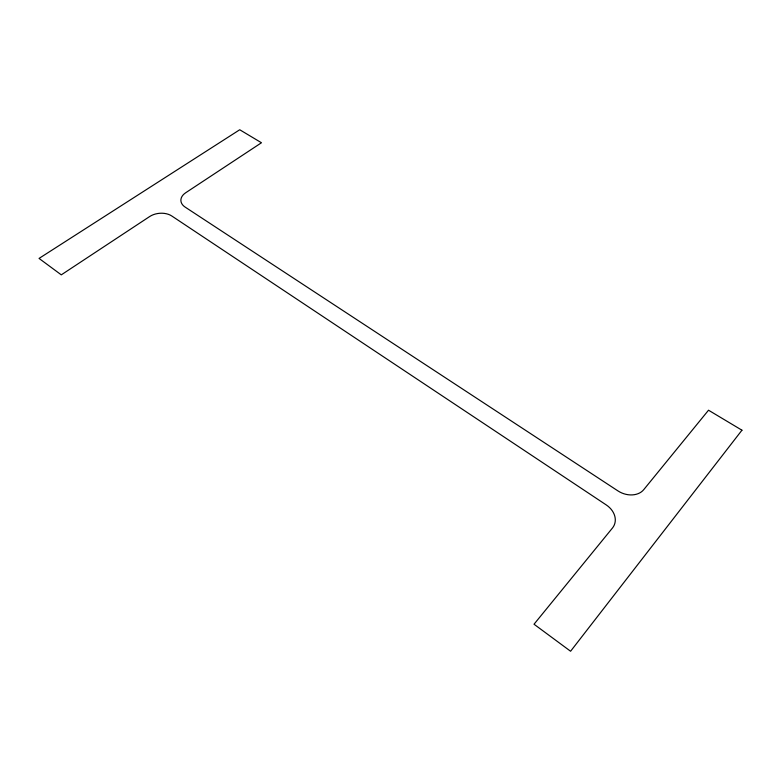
<?xml version="1.0" encoding="UTF-8"?>
<svg xmlns="http://www.w3.org/2000/svg" width="781" height="781" viewBox="0 0 781 781"><rect width="100%" height="100%" fill="white"/><g stroke="black" fill="none" stroke-linecap="round" stroke-linejoin="round"><path stroke-width="1.17" d="M741.95 430.204L570.589 651.247L534.019 624.224L612.441 528.044A19.71 15.708 23.2 0 0 606.261 504.936L171.791 215.995A15.796 10.514 -5.3 0 0 149.679 216.532L61.289 274.853L39.05 258.423L239.728 129.753L261.469 142.757L185.663 192.78A15.347 10.075 -3.5 0 0 185.117 207.082L617.966 490.917A19.213 14.771 22.5 0 0 643.739 489.658L708.523 410.21L741.95 430.204"/></g></svg>
